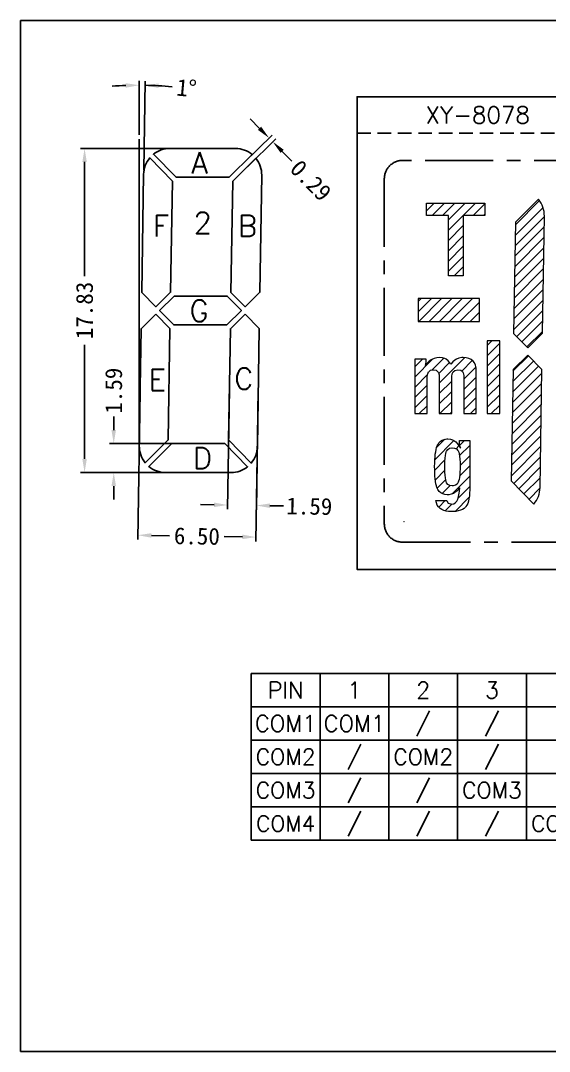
# Model space of a CAD drawing. Header units: inches. Extents: x 413 to 700, y 443 to 654.
# Drawn here: x 620 to 649.1, y 454.7 to 511.4 of the extents above; entities that cross this region are included whole.
import ezdxf
from ezdxf.enums import TextEntityAlignment as Align

# ---------------------------------------------------------------- set-up
doc = ezdxf.new("R2010")
doc.units = ezdxf.units.IN
doc.header["$LTSCALE"] = 3
doc.header["$MEASUREMENT"] = 0
doc.linetypes.add('CENTER', pattern=[2, 1.25, -0.25, 0.25, -0.25])
doc.linetypes.add('HIDDEN', pattern=[0.375, 0.25, -0.125])
doc.layers.add('DIM', color=4, linetype='Continuous')
doc.layers.add('jd', color=2, linetype='Continuous')
doc.styles.add('romans', font='romans.shx')
doc.styles.add('SSSoft_Romans', font='Romans')
doc.dimstyles.new('LCDDIM', dxfattribs={"dimtxt": 0.64, "dimasz": 0.512, "dimexe": 0.16, "dimexo": 0.16, "dimgap": 0.128, "dimtad": 0, "dimzin": 0, "dimdsep": 46, "dimtxsty": 'Standard', "dimcen": 0.09, "dimadec": 0, "dimazin": 0, "dimtfac": 1, "dimtdec": 4, "dimtofl": 0, "dimtmove": 0, "dimatfit": 0, "dimfxl": 0, "dimtolj": 1, "dimtzin": 0, "dimarcsym": 0})
pattern_1 = [(45, (0, 0), (-0.28284271, 0.28284271), [])]

# ---------------------------------------------------------------- blocks, each defined once
blk = doc.blocks.new('*D23')
at = {"layer": 'Defpoints', "color": 0}
for p in [(623.501, 504.344), (629.602, 504.344), (629.763, 486.516)]:
    blk.add_point(p, dxfattribs=at)
at = {"layer": 'DIM', "color": 0, "lineweight": -2}
for p, q in [((629.37, 504.344), (623.268, 504.344)), ((623.501, 503.6), (623.501, 497.321)), ((623.501, 487.26), (623.501, 493.539)), ((629.531, 486.516), (623.268, 486.516))]:
    blk.add_line(p, q, dxfattribs=at)
at = {"layer": 'DIM', "color": 0}
for points in [[(623.377, 503.6), (623.625, 503.6), (623.501, 504.344)], [(623.377, 487.26), (623.625, 487.26), (623.501, 486.516)]]:
    blk.add_solid(points, dxfattribs=at)
at = {"layer": 'DIM', "color": 0, "insert": (623.501, 495.43), "char_height": 0.93, "attachment_point": 5, "rotation": 90}
blk.add_mtext('\\A1;17.83', dxfattribs=at)
blk = doc.blocks.new('*D24')
at = {"layer": 'Defpoints', "color": 0}
for p in [(625.107, 488.105), (630.147, 488.105), (629.3, 486.516)]:
    blk.add_point(p, dxfattribs=at)
at = {"layer": 'DIM', "color": 0, "lineweight": -2}
for p, q in [((625.107, 488.849), (625.107, 489.593)), ((629.914, 488.105), (624.875, 488.105)), ((629.067, 486.516), (624.875, 486.516)), ((625.107, 485.772), (625.107, 485.028))]:
    blk.add_line(p, q, dxfattribs=at)
at = {"layer": 'DIM', "color": 0}
for points in [[(624.983, 488.849), (625.231, 488.849), (625.107, 488.105)], [(624.983, 485.772), (625.231, 485.772), (625.107, 486.516)]]:
    blk.add_solid(points, dxfattribs=at)
at = {"layer": 'DIM', "color": 0, "insert": (625.107, 491.019), "char_height": 0.93, "attachment_point": 5, "rotation": 90}
blk.add_mtext('\\A1;1.59', dxfattribs=at)
blk = doc.blocks.new('*D25')
at = {"layer": 'Defpoints', "color": 0}
for p in [(626.564, 491.208), (633.064, 491.105), (632.935, 482.963)]:
    blk.add_point(p, dxfattribs=at)
at = {"layer": 'DIM', "color": 0, "lineweight": -2}
for p, q in [((626.561, 490.975), (626.432, 482.833)), ((633.06, 490.872), (632.931, 482.73)), ((627.179, 483.054), (628.182, 483.038)), ((632.191, 482.975), (631.188, 482.99))]:
    blk.add_line(p, q, dxfattribs=at)
at = {"layer": 'DIM', "color": 0}
for points in [[(627.181, 483.178), (627.177, 482.93), (626.435, 483.066)], [(632.193, 483.099), (632.189, 482.851), (632.935, 482.963)]]:
    blk.add_solid(points, dxfattribs=at)
at = {"layer": 'DIM', "color": 0, "insert": (629.685, 483.014), "char_height": 0.93, "attachment_point": 5, "rotation": 359.0936}
blk.add_mtext('\\A1;6.50', dxfattribs=at)
blk = doc.blocks.new('*D26')
at = {"layer": 'Defpoints', "color": 0}
for p in [(631.479, 491.368), (633.067, 491.343), (632.962, 484.702)]:
    blk.add_point(p, dxfattribs=at)
at = {"layer": 'DIM', "color": 0, "lineweight": -2}
for p, q in [((631.475, 491.136), (631.37, 484.494)), ((633.064, 491.111), (632.959, 484.469)), ((630.63, 484.739), (629.886, 484.75)), ((633.706, 484.69), (634.45, 484.678))]:
    blk.add_line(p, q, dxfattribs=at)
at = {"layer": 'DIM', "color": 0}
for points in [[(630.632, 484.863), (630.628, 484.615), (631.374, 484.727)], [(633.708, 484.814), (633.704, 484.566), (632.962, 484.702)]]:
    blk.add_solid(points, dxfattribs=at)
at = {"layer": 'DIM', "color": 0, "insert": (635.876, 484.656), "char_height": 0.93, "attachment_point": 5, "rotation": 359.0936}
blk.add_mtext('\\A1;1.59', dxfattribs=at)
blk = doc.blocks.new('*D27')
at = {"layer": 'Defpoints', "color": 0}
for p in [(633.861, 504.713), (632.094, 503.382), (632.297, 503.176)]:
    blk.add_point(p, dxfattribs=at)
at = {"layer": 'DIM', "color": 0, "lineweight": -2}
for p, q in [((633.137, 505.45), (632.615, 505.98)), ((632.26, 503.545), (633.824, 505.082)), ((632.462, 503.339), (634.027, 504.876)), ((634.382, 504.182), (634.904, 503.652))]:
    blk.add_line(p, q, dxfattribs=at)
at = {"layer": 'DIM', "color": 0}
for points in [[(633.225, 505.537), (633.048, 505.363), (633.658, 504.919)], [(634.471, 504.269), (634.294, 504.096), (633.861, 504.713)]]:
    blk.add_solid(points, dxfattribs=at)
at = {"layer": 'DIM', "color": 0, "insert": (635.958, 502.579), "char_height": 0.93, "attachment_point": 5, "rotation": 314.5}
blk.add_mtext('\\A1;0.29', dxfattribs=at)
blk = doc.blocks.new('*D28')
at = {"layer": 'Defpoints', "color": 0}
for p in [(626.619, 507.822), (626.513, 504.858), (626.753, 502.924), (626.65, 496.427), (626.513, 487.961)]:
    blk.add_point(p, dxfattribs=at)
at = {"layer": 'DIM', "color": 0, "lineweight": -2}
for p, q in [((626.513, 505.09), (626.513, 508.055)), ((626.757, 503.157), (626.834, 508.052))]:
    blk.add_line(p, q, dxfattribs=at)
for start, end in [(92.1261, 94.2522), (84.8407, 89.0936), (84.8414, 86.9675)]:
    blk.add_arc((626.513, 487.771), 20.051, start, end, dxfattribs=at)
at = {"layer": 'DIM', "color": 0}
for points in [[(625.767, 507.933), (625.772, 507.685), (626.513, 507.822)], [(627.57, 507.67), (627.578, 507.918), (626.83, 507.82)]]:
    blk.add_solid(points, dxfattribs=at)
at = {"layer": 'DIM', "color": 0, "insert": (629.119, 507.669), "char_height": 0.93, "attachment_point": 5, "rotation": 354.8407}
blk.add_mtext('\\A1;1°', dxfattribs=at)

msp = doc.modelspace()

# ---------------------------------------------------------------- hatches: boundary and pattern name
at = {"lineweight": 0}
h = msp.add_hatch(dxfattribs=at)
h.set_pattern_fill('U', color=256, scale=0.4, angle=45, style=0, pattern_type=0)
h.set_pattern_definition(pattern_1)
h.paths.add_polyline_path([(643.382, 486.107), (643.365, 486.223), (643.352, 486.364), (643.342, 486.529), (643.337, 486.721), (643.336, 486.891), (643.336, 486.945), (643.338, 487.137), (643.348, 487.304), (643.364, 487.447), (643.386, 487.565), (643.415, 487.658), (643.429, 487.692), (643.498, 487.791), (643.592, 487.85), (643.718, 487.875), (643.73, 487.875), (643.87, 487.857), (643.977, 487.811), (644.057, 487.732), (644.073, 487.708), (644.104, 487.635), (644.129, 487.536), (644.149, 487.41), (644.162, 487.256), (644.17, 487.076), (644.171, 486.927), (644.17, 486.721), (644.163, 486.538), (644.153, 486.378), (644.138, 486.241), (644.119, 486.127), (644.096, 486.037), (644.073, 485.976), (644.005, 485.878), (643.913, 485.816), (643.792, 485.784), (643.734, 485.781), (643.602, 485.801), (643.504, 485.854), (643.431, 485.947), (643.427, 485.955), (643.403, 486.018)], flags=16)
h.paths.add_polyline_path([(644.664, 485.065), (644.635, 484.933), (644.597, 484.818), (644.552, 484.72), (644.499, 484.639), (644.479, 484.613), (644.402, 484.544), (644.309, 484.484), (644.2, 484.437), (644.075, 484.4), (643.932, 484.377), (643.771, 484.365), (643.697, 484.365), (643.54, 484.372), (643.4, 484.392), (643.274, 484.427), (643.164, 484.473), (643.073, 484.533), (642.981, 484.619), (642.913, 484.721), (642.868, 484.839), (642.846, 484.969), (643.448, 484.969), (643.495, 484.856), (643.524, 484.831), (643.654, 484.786), (643.719, 484.783), (643.821, 484.799), (643.911, 484.853), (643.987, 484.939), (644.047, 485.056), (644.093, 485.202), (644.128, 485.378), (644.141, 485.496), (644.16, 485.681), (643.988, 485.497), (643.886, 485.413), (643.805, 485.365), (643.686, 485.318), (643.556, 485.293), (643.472, 485.289), (643.335, 485.301), (643.217, 485.335), (643.114, 485.393), (643.027, 485.474), (642.955, 485.579), (642.937, 485.614), (642.903, 485.695), (642.873, 485.791), (642.847, 485.901), (642.824, 486.024), (642.807, 486.163), (642.792, 486.315), (642.783, 486.482), (642.776, 486.662), (642.774, 486.84), (642.777, 487.03), (642.784, 487.208), (642.795, 487.372), (642.811, 487.522), (642.831, 487.657), (642.855, 487.779), (642.884, 487.886), (642.916, 487.979), (642.943, 488.037), (643.012, 488.146), (643.094, 488.232), (643.192, 488.296), (643.307, 488.339), (643.44, 488.36), (643.505, 488.363), (643.641, 488.349), (643.765, 488.312), (643.839, 488.275), (643.939, 488.199), (644.027, 488.1), (644.19, 487.856), (644.139, 488.104), (644.135, 488.182), (644.135, 488.282), (644.703, 488.282), (644.703, 485.57), (644.697, 485.385), (644.685, 485.217)])
h.paths.add_polyline_path([(645.545, 500.653), (644.349, 500.653), (644.349, 497.329), (643.533, 497.329), (643.533, 500.653), (642.334, 500.653), (642.334, 501.33), (645.545, 501.33)])
h.paths.add_polyline_path([(645.237, 496.082), (641.863, 496.082), (641.863, 494.824), (645.237, 494.824)])
h.paths.add_polyline_path([(642.359, 491.643), (642.365, 491.791), (642.393, 491.94), (642.441, 492.047), (642.449, 492.057), (642.554, 492.138), (642.709, 492.166), (642.851, 492.141), (642.955, 492.059), (642.979, 492.018), (643.015, 491.887), (643.029, 491.708), (643.029, 489.755), (643.712, 489.755), (643.712, 491.618), (643.721, 491.8), (643.747, 491.946), (643.79, 492.048), (643.793, 492.053), (643.894, 492.137), (644.048, 492.166), (644.207, 492.14), (644.31, 492.065), (644.344, 491.991), (644.373, 491.851), (644.382, 491.66), (644.388, 491.61), (644.388, 489.755), (645.067, 489.755), (645.067, 492.101), (645.052, 492.269), (645.017, 492.415), (644.963, 492.542), (644.888, 492.646), (644.787, 492.73), (644.664, 492.792), (644.518, 492.828), (644.35, 492.841), (644.262, 492.837), (644.114, 492.808), (643.98, 492.756), (643.882, 492.694), (643.768, 492.598), (643.656, 492.474), (643.611, 492.549), (643.516, 492.667), (643.406, 492.753), (643.342, 492.786), (643.203, 492.826), (643.044, 492.841), (642.89, 492.829), (642.746, 492.793), (642.613, 492.735), (642.589, 492.721), (642.473, 492.638), (642.365, 492.534), (642.262, 492.409), (642.297, 492.509), (642.304, 492.578), (642.304, 492.76), (641.674, 492.76), (641.674, 489.755), (642.359, 489.755)])
h.paths.add_polyline_path([(646.359, 493.755), (645.67, 493.755), (645.67, 489.755), (646.359, 489.755)])
h = msp.add_hatch(dxfattribs=at)
h.set_pattern_fill('U', color=256, scale=0.4, angle=45, style=0, pattern_type=0)
h.set_pattern_definition(pattern_1)
edge = h.paths.add_edge_path()
edge.add_line((647.898, 492.971), (647.088, 492.174))
edge.add_line((647.088, 492.174), (646.992, 486.053))
edge.add_line((646.992, 486.053), (648.241, 484.782))
edge.add_arc((647.13, 485.706), 1.444, 320.2392, 359)
edge.add_line((648.574, 485.68), (648.677, 492.178))
edge.add_line((648.677, 492.178), (647.898, 492.971))
edge = h.paths.add_edge_path()
edge.add_line((648.712, 494.175), (648.814, 500.619))
edge.add_arc((647.37, 500.644), 1.444, 359, 398.7608)
edge.add_line((648.496, 501.548), (647.219, 500.294))
edge.add_line((647.219, 500.294), (647.123, 494.172))
edge.add_line((647.123, 494.172), (647.902, 493.379))
edge.add_line((647.902, 493.379), (648.712, 494.175))

# ---------------------------------------------------------------- linework, layer by layer
for p, q in [((632.679, 475.461), (697.047, 475.461)), ((632.679, 475.461), (632.679, 466.283)), ((636.466, 475.461), (636.466, 466.283)), ((640.252, 475.461), (640.252, 466.283)), ((644.038, 475.461), (644.038, 466.283)), ((647.825, 475.461), (647.825, 466.283)), ((632.679, 473.626), (697.047, 473.626)), ((632.679, 471.79), (697.047, 471.79)), ((632.679, 469.954), (697.047, 469.954)), ((632.679, 468.119), (697.047, 468.119)), ((632.679, 466.283), (697.047, 466.283))]:
    msp.add_line(p, q)
for points in [[(619.979, 454.671), (700.177, 454.671), (700.177, 511.376), (619.979, 511.376)], [(696.503, 507.184), (638.503, 507.184), (638.503, 481.184), (696.503, 481.184)], [(628.442, 496.224), (631.356, 496.224), (632.135, 495.432), (631.325, 494.635), (628.41, 494.635), (627.632, 495.428)]]:
    msp.add_lwpolyline(points, close=True)
at = {"linetype": 'HIDDEN'}
msp.add_lwpolyline([(638.503, 505.184), (696.503, 505.184)], dxfattribs=at)
for points in [[(632.733, 504.009, 0.175251), (631.809, 504.344), (628.197, 504.344, 0.170757), (627.293, 504.025), (628.542, 502.755), (631.456, 502.755)], [(626.65, 496.427), (626.753, 502.924, -0.170757), (627.087, 503.823), (628.336, 502.552), (628.239, 496.43), (627.429, 495.634)], [(631.658, 502.549), (631.562, 496.427), (632.341, 495.634), (633.151, 496.43), (633.253, 502.874, 0.175251), (632.935, 503.803)], [(627.425, 495.226), (626.615, 494.429), (626.513, 487.986, 0.175251), (626.831, 487.056), (628.108, 488.311), (628.204, 494.433)], [(632.337, 495.226), (631.527, 494.429), (631.431, 488.308), (632.68, 487.037, 0.170757), (633.013, 487.935), (633.116, 494.433)], [(631.569, 486.516), (627.958, 486.516, -0.175251), (627.034, 486.85), (628.311, 488.105), (631.225, 488.105), (632.474, 486.834, -0.170757)]]:
    msp.add_lwpolyline(points, format="xyb", close=True)
at = {"linetype": 'CENTER'}
msp.add_lwpolyline([(641.003, 482.684), (694.003, 482.684, 0.414214), (695.003, 483.684), (695.003, 502.684, 0.414214), (694.003, 503.684), (641.003, 503.684, 0.414214), (640.003, 502.684), (640.003, 483.684, 0.414214)], format="xyb", close=True, dxfattribs=at)
at = {"lineweight": 0}
for points in [[(645.545, 500.653), (644.349, 500.653), (644.349, 497.329), (643.533, 497.329), (643.533, 500.653), (642.334, 500.653), (642.334, 501.33), (645.545, 501.33)], [(645.237, 496.082), (641.863, 496.082), (641.863, 494.824), (645.237, 494.824)], [(646.359, 493.755), (645.67, 493.755), (645.67, 489.755), (646.359, 489.755)], [(642.359, 491.643), (642.365, 491.791), (642.393, 491.94), (642.441, 492.047), (642.449, 492.057), (642.554, 492.138), (642.709, 492.166), (642.851, 492.141), (642.955, 492.059), (642.979, 492.018), (643.015, 491.887), (643.029, 491.708), (643.029, 489.755), (643.712, 489.755), (643.712, 491.618), (643.721, 491.8), (643.747, 491.946), (643.79, 492.048), (643.793, 492.053), (643.894, 492.137), (644.048, 492.166), (644.207, 492.14), (644.31, 492.065), (644.344, 491.991), (644.373, 491.851), (644.382, 491.66), (644.388, 491.61), (644.388, 489.755), (645.067, 489.755), (645.067, 492.101), (645.052, 492.269), (645.017, 492.415), (644.963, 492.542), (644.888, 492.646), (644.787, 492.73), (644.664, 492.792), (644.518, 492.828), (644.35, 492.841), (644.262, 492.837), (644.114, 492.808), (643.98, 492.756), (643.882, 492.694), (643.768, 492.598), (643.656, 492.474), (643.611, 492.549), (643.516, 492.667), (643.406, 492.753), (643.342, 492.786), (643.203, 492.826), (643.044, 492.841), (642.89, 492.829), (642.746, 492.793), (642.613, 492.735), (642.589, 492.721), (642.473, 492.638), (642.365, 492.534), (642.262, 492.409), (642.297, 492.509), (642.304, 492.578), (642.304, 492.76), (641.674, 492.76), (641.674, 489.755), (642.359, 489.755)], [(644.664, 485.065), (644.635, 484.933), (644.597, 484.818), (644.552, 484.72), (644.499, 484.639), (644.479, 484.613), (644.402, 484.544), (644.309, 484.484), (644.2, 484.437), (644.075, 484.4), (643.932, 484.377), (643.771, 484.365), (643.697, 484.365), (643.54, 484.372), (643.4, 484.392), (643.274, 484.427), (643.164, 484.473), (643.073, 484.533), (642.981, 484.619), (642.913, 484.721), (642.868, 484.839), (642.846, 484.969), (643.448, 484.969), (643.495, 484.856), (643.524, 484.831), (643.654, 484.786), (643.719, 484.783), (643.821, 484.799), (643.911, 484.853), (643.987, 484.939), (644.047, 485.056), (644.093, 485.202), (644.128, 485.378), (644.141, 485.496), (644.16, 485.681), (643.988, 485.497), (643.886, 485.413), (643.805, 485.365), (643.686, 485.318), (643.556, 485.293), (643.472, 485.289), (643.335, 485.301), (643.217, 485.335), (643.114, 485.393), (643.027, 485.474), (642.955, 485.579), (642.937, 485.614), (642.903, 485.695), (642.873, 485.791), (642.847, 485.901), (642.824, 486.024), (642.807, 486.163), (642.792, 486.315), (642.783, 486.482), (642.776, 486.662), (642.774, 486.84), (642.777, 487.03), (642.784, 487.208), (642.795, 487.372), (642.811, 487.522), (642.831, 487.657), (642.855, 487.779), (642.884, 487.886), (642.916, 487.979), (642.943, 488.037), (643.012, 488.146), (643.094, 488.232), (643.192, 488.296), (643.307, 488.339), (643.44, 488.36), (643.505, 488.363), (643.641, 488.349), (643.765, 488.312), (643.839, 488.275), (643.939, 488.199), (644.027, 488.1), (644.19, 487.856), (644.139, 488.104), (644.135, 488.182), (644.135, 488.282), (644.703, 488.282), (644.703, 485.57), (644.697, 485.385), (644.685, 485.217)], [(643.382, 486.107), (643.365, 486.223), (643.352, 486.364), (643.342, 486.529), (643.337, 486.721), (643.336, 486.891), (643.336, 486.945), (643.338, 487.137), (643.348, 487.304), (643.364, 487.447), (643.386, 487.565), (643.415, 487.658), (643.429, 487.692), (643.498, 487.791), (643.592, 487.85), (643.718, 487.875), (643.73, 487.875), (643.87, 487.857), (643.977, 487.811), (644.057, 487.732), (644.073, 487.708), (644.104, 487.635), (644.129, 487.536), (644.149, 487.41), (644.162, 487.256), (644.17, 487.076), (644.171, 486.927), (644.17, 486.721), (644.163, 486.538), (644.153, 486.378), (644.138, 486.241), (644.119, 486.127), (644.096, 486.037), (644.073, 485.976), (644.005, 485.878), (643.913, 485.816), (643.792, 485.784), (643.734, 485.781), (643.602, 485.801), (643.504, 485.854), (643.431, 485.947), (643.427, 485.955), (643.403, 486.018)]]:
    msp.add_lwpolyline(points, close=True, dxfattribs=at)
for points in [[(648.712, 494.175), (648.814, 500.619, 0.175251), (648.496, 501.548), (647.219, 500.294), (647.123, 494.172), (647.902, 493.379)], [(647.898, 492.971), (647.088, 492.174), (646.992, 486.053), (648.241, 484.782, 0.170757), (648.574, 485.68), (648.677, 492.178)]]:
    msp.add_lwpolyline(points, format="xyb", close=True, dxfattribs=at)
at = {"layer": 'DIM'}
msp.add_line((626.513, 487.961), (626.513, 504.858), dxfattribs=at)
at = {"layer": 'jd', "const_width": 0.035}
msp.add_lwpolyline([(641.069, 483.807, 1), (641.104, 483.807, 1)], format="xyb", close=True, dxfattribs=at)

# ---------------------------------------------------------------- texts
for s, height, style, p in [('XY-8078', 0.93, 'romans', (645.148, 506.184)), ('PIN', 0.9073, 'SSSoft_Romans', (634.573, 474.543)), ('1', 0.907, 'SSSoft_Romans', (638.359, 474.543)), ('2', 0.907, 'SSSoft_Romans', (642.145, 474.543)), ('3', 0.907, 'SSSoft_Romans', (645.932, 474.543)), ('COM1', 0.9073, 'SSSoft_Romans', (634.573, 472.708)), ('COM1', 0.9073, 'SSSoft_Romans', (638.359, 472.708)), ('/', 0.907, 'SSSoft_Romans', (642.145, 472.708)), ('/', 0.907, 'SSSoft_Romans', (645.932, 472.708)), ('COM2', 0.8835, 'SSSoft_Romans', (634.573, 470.872)), ('/', 0.907, 'SSSoft_Romans', (638.359, 470.872)), ('COM2', 0.8835, 'SSSoft_Romans', (642.145, 470.872)), ('/', 0.907, 'SSSoft_Romans', (645.932, 470.872)), ('/', 0.907, 'SSSoft_Romans', (638.359, 469.037)), ('/', 0.907, 'SSSoft_Romans', (642.145, 469.037)), ('COM3', 0.8835, 'SSSoft_Romans', (634.573, 469.037)), ('COM3', 0.8835, 'SSSoft_Romans', (645.932, 469.037)), ('/', 0.907, 'SSSoft_Romans', (638.359, 467.201)), ('/', 0.907, 'SSSoft_Romans', (642.145, 467.201)), ('/', 0.907, 'SSSoft_Romans', (645.932, 467.201)), ('COM4', 0.8727, 'SSSoft_Romans', (634.573, 467.201)), ('COM4', 0.8727, 'SSSoft_Romans', (649.718, 467.201))]:
    msp.add_text(s, height=height, dxfattribs=dict(style=style)).set_placement(p, align=Align.MIDDLE)
at = {"layer": 'DIM', "style": 'romans'}
for s, p in [('A', (629.825, 503.548)), ('2', (630.008, 500.249)), ('F', (627.703, 500.085)), ('B', (632.47, 500.08)), ('G', (629.809, 495.414)), ('E', (627.507, 491.619)), ('C', (632.266, 491.677)), ('D', (629.989, 487.31))]:
    msp.add_text(s, height=1.17, dxfattribs=at).set_placement(p, align=Align.MIDDLE)

# ---------------------------------------------------------------- dimensions: what is measured, and where the dimension line sits
at = {"layer": 'DIM'}
dim = msp.add_angular_dim_2l(base=(626.619, 507.822), line1=((626.65, 496.427), (626.753, 502.924)), line2=((626.513, 487.961), (626.513, 504.858)), dimstyle='LCDDIM', override={"dimtxt": 0.93, "dimasz": 0.744, "dimexe": 0.2325, "dimexo": 0.2325, "dimgap": 0.186}, dxfattribs=at)
dim.commit()
dim.dimension.update_dxf_attribs({"geometry": '*D28', "text_midpoint": (629.119, 507.669)})
for p1, p2, distance, picture, middle in [((632.094, 503.382), (632.297, 503.176), 2.193, '*D27', (635.958, 502.579)), ((626.564, 491.208), (633.064, 491.105), -8.143, '*D25', (629.685, 483.014)), ((631.479, 491.368), (633.067, 491.343), -6.642, '*D26', (635.876, 484.656))]:
    dim = msp.add_aligned_dim(p1=p1, p2=p2, distance=distance, dimstyle='LCDDIM', override={"dimtxt": 0.93, "dimasz": 0.744, "dimexe": 0.2325, "dimexo": 0.2325, "dimgap": 0.186}, dxfattribs=at)
    dim.commit()
    dim.dimension.update_dxf_attribs({"geometry": picture, "text_midpoint": middle})
for base, p1, p2, picture, middle in [((623.501, 504.344), (629.763, 486.516), (629.602, 504.344), '*D23', (623.501, 495.43)), ((625.107, 488.105), (629.3, 486.516), (630.147, 488.105), '*D24', (625.107, 491.019))]:
    dim = msp.add_linear_dim(base=base, p1=p1, p2=p2, angle=90, dimstyle='LCDDIM', override={"dimtxt": 0.93, "dimasz": 0.744, "dimexe": 0.2325, "dimexo": 0.2325, "dimgap": 0.186}, dxfattribs=at)
    dim.commit()
    dim.dimension.update_dxf_attribs({"geometry": picture, "text_midpoint": middle, "dimtype": 160})

doc.saveas('drawing.dxf')
